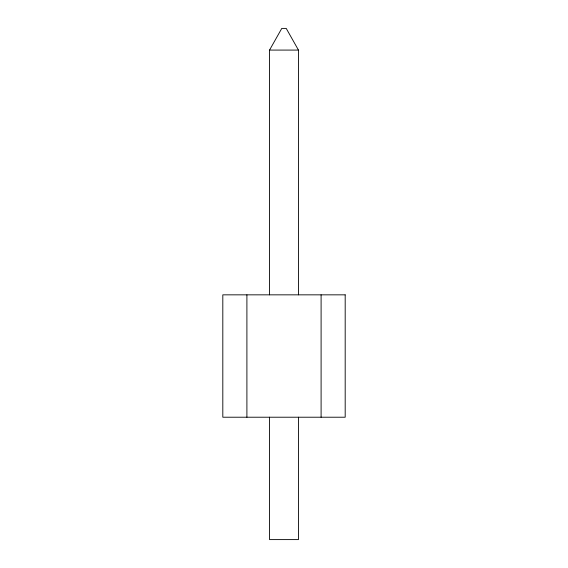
<?xml version="1.0" encoding="UTF-8"?>
<svg xmlns="http://www.w3.org/2000/svg" width="568" height="568" viewBox="0 0 568 568"><rect width="100%" height="100%" fill="white"/><g stroke="black" fill="none" stroke-linecap="round" stroke-linejoin="round"><path stroke-width="0.85" d="M269.544 294.842L269.544 50.083L281.785 28.4L286.215 28.4L298.456 50.083L298.456 294.842M269.544 50.083L298.456 50.083M321.097 294.842L321.097 417.217M298.456 417.217L298.456 539.6L269.544 539.6L269.544 417.217M246.902 294.842L246.902 417.217M345.188 294.842L222.812 294.842L222.812 417.217L345.188 417.217L345.188 294.842"/></g></svg>
